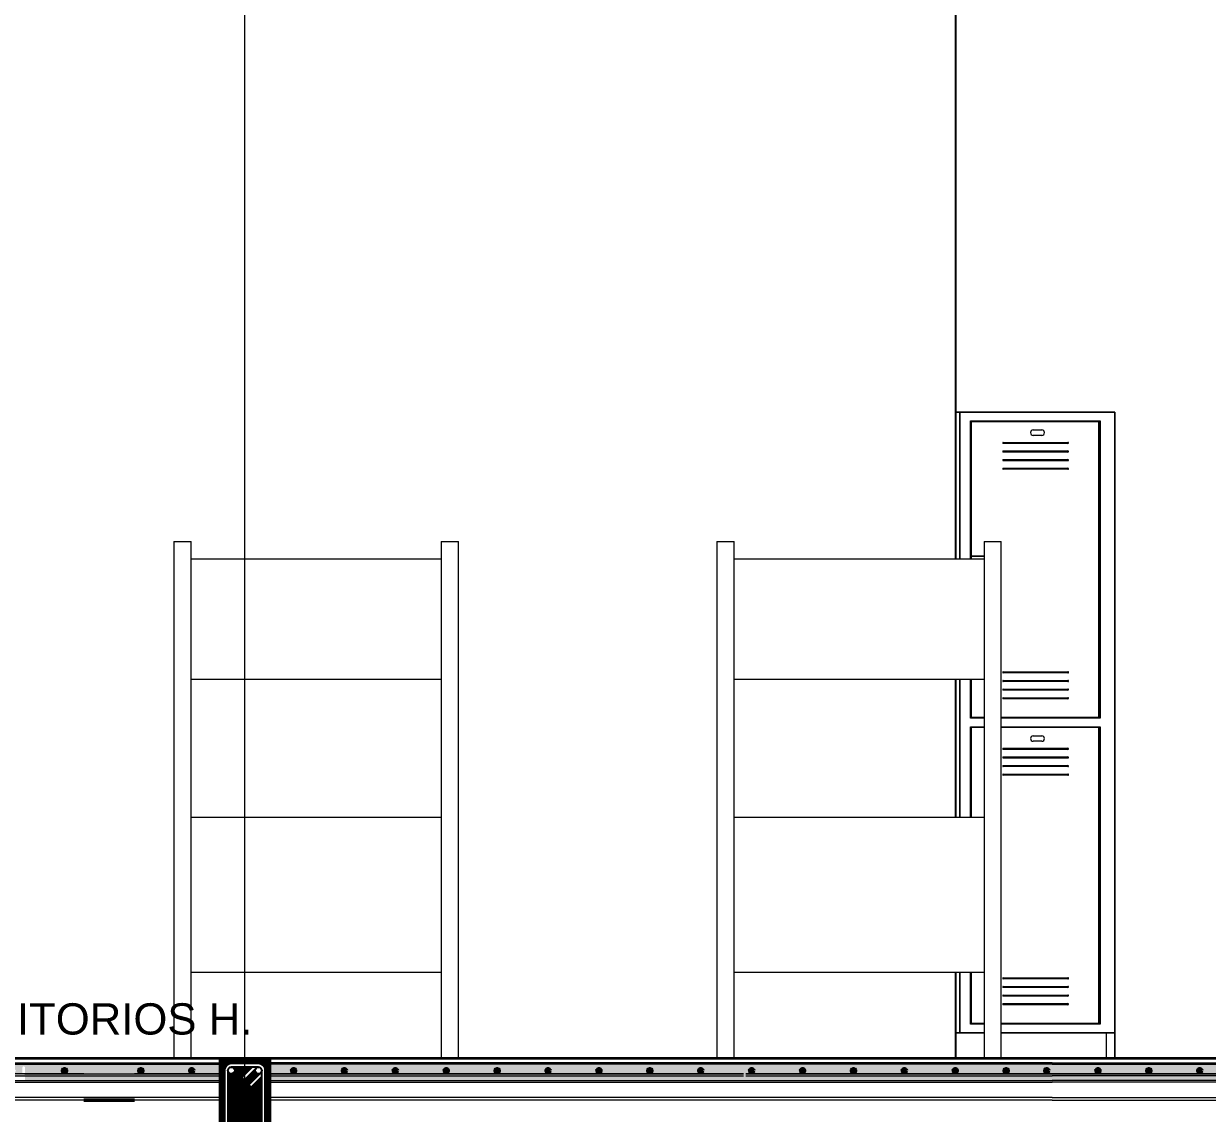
# Model space of a CAD drawing. Header units: inches. Extents: x -6 to 158, y 10 to 161.
# Drawn here: x 22.617 to 26.105, y 35.101 to 38.313 of the extents above; entities that cross this region are included whole.
import ezdxf

# ---------------------------------------------------------------- set-up
doc = ezdxf.new("R2010")
doc.units = ezdxf.units.IN
doc.header["$MEASUREMENT"] = 0
doc.linetypes.add('DASHED2', pattern=[9.525, 6.35, -3.175])
doc.linetypes.add('Grid Line', pattern=[22.225, 12.7, -3.175, 3.175, -3.175])
for name, color, linetype in [('10 HATCH 2', 9, 'Continuous'), ('3', 3, 'Continuous'), ('4', 4, 'Continuous'), ('5', 5, 'Continuous'), ('8', 4, 'Continuous'), ('Proy', 1, 'DASHED2'), ('TEXTO', 2, 'Continuous'), ('Texturas', 1, 'Continuous')]:
    doc.layers.add(name, color=color, linetype=linetype)
for name, color, linetype, lineweight in [('A-DETL', 90, 'Continuous', 9), ('A-DETL-THIN', 151, 'Continuous', 18), ('A-FLOR', 5, 'Continuous', 9), ('A-WALL', 5, 'Continuous', 9), ('I-FURN', 2, 'Continuous', 9), ('Q-SPCQ', 1, 'Continuous', 9), ('S-GRID', 1, 'Continuous', 9)]:
    doc.layers.add(name, color=color, linetype=linetype, lineweight=lineweight)
doc.styles.add('style1', font='micross.ttf')
pattern_1 = [(135, (0, 0), (-0.00224506403027, -0.00224506403027), [])]
pattern_2 = [(37.5, (21.53699, 27.236105), (-0.000406733, 0.012431279), [0.000335, -0.009471, 0.000335, -0.010632, -0.010484]), (37.5, (21.53699, 27.236105), (-0.000406733, 0.012431279), [-0.020774, 0.000335, -0.010149]), (7.5, (21.53699, 27.236105), (0.011418176, 0.018207136), [0.000335, -0.004955, 0.000335, -0.008503, -0.003387]), (7.5, (21.53699, 27.236105), (0.011418176, 0.018207136), [-0.014129, 0.000335, -0.003052]), (327.5, (21.529055, 27.236105), (0.020091206, 3.676e-05), [0.000335, -0.002891, 0.000335, -0.011278, -0.015161]), (327.5, (21.529055, 27.236105), (0.020091206, 3.676e-05), [-0.014839, 0.000335, -0.014826]), (317.5, (21.529055, 27.236105), (0.019394415, 0.00566181), [0.000335, -0.001278, 0.000335, -0.007278, -0.00871]), (317.5, (21.529055, 27.236105), (0.019394415, 0.00566181), [-0.009226, 0.000335, -0.008374])]

# ---------------------------------------------------------------- blocks, each defined once
blk = doc.blocks.new('Bunk_Bed_2795 - Bunk_Bed_2795-998131-Section 1')
at = {"layer": 'I-FURN', "color": 251}
for p, q in [((-9688.5, 4524), (-9637.7, 4524)), ((-9688.5, 4524), (-9688.5, 3000)), ((-9637.7, 3000), (-9637.7, 4524)), ((-8901.1, 4524), (-8850.3, 4524)), ((-8901.1, 4524), (-8901.1, 3000)), ((-8850.3, 3000), (-8850.3, 4524)), ((-9637.7, 4473.2), (-8901.1, 4473.2)), ((-8901.1, 4117.6), (-9637.7, 4117.6)), ((-9637.7, 3711.2), (-8901.1, 3711.2)), ((-8901.1, 3254), (-9637.7, 3254))]:
    blk.add_line(p, q, dxfattribs=at)
blk = doc.blocks.new('Heavy_Duty_Plastic_Lockers-Salsbury_Industries-18_42000_Series-3_Wide_Units _1_ - 18-42368-1009801-Section 1')
at = {"layer": 'Q-SPCQ', "color": 251}
for p, q in [((-8984.4, 4905), (-8515.8, 4905)), ((-8973, 4905), (-8984.4, 4905)), ((-8973, 4905), (-8973, 4473.2)), ((-8973, 4473.2), (-8973, 4905)), ((-8515.8, 4905), (-8973, 4905)), ((-8973, 4905), (-8973, 4473.2)), ((-8515.8, 4905), (-8515.8, 3076.2)), ((-8515.8, 3076.2), (-8515.8, 4905)), ((-8941.2, 4473.2), (-8941.2, 4879.6)), ((-8941.2, 4879.6), (-8558.6, 4879.6)), ((-8939.6, 4473.2), (-8939.6, 4878)), ((-8939.6, 4878), (-8558.6, 4878)), ((-8563.4, 4878), (-8939.6, 4878)), ((-8939.6, 4878), (-8939.6, 4473.2)), ((-8756.3, 4852.6), (-8730.9, 4852.6)), ((-8563.4, 4878), (-8563.4, 4004.9)), ((-8563.4, 4004.9), (-8563.4, 4878)), ((-8558.6, 4879.6), (-8558.6, 4003.3)), ((-8558.6, 4878), (-8558.6, 4004.9)), ((-8844.4, 4816.1), (-8653.9, 4816.1)), ((-8844.4, 4816.1), (-8653.9, 4816.1)), ((-8730.9, 4836.7), (-8756.3, 4836.7)), ((-8653.9, 4812.9), (-8844.4, 4812.9)), ((-8653.9, 4812.9), (-8844.4, 4812.9)), ((-8844.4, 4790.7), (-8653.9, 4790.7)), ((-8844.4, 4790.7), (-8653.9, 4790.7)), ((-8653.9, 4787.5), (-8844.4, 4787.5)), ((-8653.9, 4787.5), (-8844.4, 4787.5)), ((-8844.4, 4765.3), (-8653.9, 4765.3)), ((-8844.4, 4765.3), (-8653.9, 4765.3)), ((-8653.9, 4762.1), (-8844.4, 4762.1)), ((-8653.9, 4762.1), (-8844.4, 4762.1)), ((-8844.4, 4739.9), (-8653.9, 4739.9)), ((-8844.4, 4739.9), (-8653.9, 4739.9)), ((-8653.9, 4736.7), (-8844.4, 4736.7)), ((-8653.9, 4736.7), (-8844.4, 4736.7)), ((-8938.8, 4479.9), (-8938.8, 4481.7)), ((-8938.8, 4481.7), (-8901.1, 4481.7)), ((-8938.8, 4473.2), (-8938.8, 4481.1)), ((-8938.8, 4481.1), (-8901.1, 4481.1)), ((-8938.8, 4476.5), (-8938.8, 4479.9)), ((-8938.8, 4473.2), (-8938.8, 4476.5)), ((-8973, 4117.6), (-8973, 3711.2)), ((-8973, 3711.2), (-8973, 4117.6)), ((-8973, 4117.6), (-8973, 3711.2)), ((-8941.2, 4003.3), (-8941.2, 4117.6)), ((-8939.6, 4004.9), (-8939.6, 4117.6)), ((-8939.6, 4117.6), (-8939.6, 4004.9)), ((-8844.4, 4139.8), (-8653.9, 4139.8)), ((-8844.4, 4139.8), (-8653.9, 4139.8)), ((-8653.9, 4136.6), (-8844.4, 4136.6)), ((-8653.9, 4136.6), (-8844.4, 4136.6)), ((-8844.4, 4114.4), (-8653.9, 4114.4)), ((-8844.4, 4114.4), (-8653.9, 4114.4)), ((-8653.9, 4111.2), (-8844.4, 4111.2)), ((-8653.9, 4111.2), (-8844.4, 4111.2)), ((-8844.4, 4089), (-8653.9, 4089)), ((-8844.4, 4089), (-8653.9, 4089)), ((-8653.9, 4085.8), (-8844.4, 4085.8)), ((-8653.9, 4085.8), (-8844.4, 4085.8)), ((-8844.4, 4063.6), (-8653.9, 4063.6)), ((-8844.4, 4063.6), (-8653.9, 4063.6)), ((-8653.9, 4060.4), (-8844.4, 4060.4)), ((-8653.9, 4060.4), (-8844.4, 4060.4)), ((-8901.1, 4003.3), (-8941.2, 4003.3)), ((-8941.2, 3711.2), (-8941.2, 3977.9)), ((-8941.2, 3977.9), (-8901.1, 3977.9)), ((-8901.1, 4004.9), (-8939.6, 4004.9)), ((-8939.6, 4004.9), (-8901.1, 4004.9)), ((-8558.6, 4004.9), (-8850.3, 4004.9)), ((-8850.3, 4004.9), (-8563.4, 4004.9)), ((-8558.6, 4003.3), (-8850.3, 4003.3)), ((-8850.3, 3977.9), (-8558.6, 3977.9)), ((-8558.6, 3977.9), (-8558.6, 3101.6)), ((-8939.6, 3711.2), (-8939.6, 3976.3)), ((-8939.6, 3976.3), (-8901.1, 3976.3)), ((-8901.1, 3976.3), (-8939.6, 3976.3)), ((-8939.6, 3976.3), (-8939.6, 3711.2)), ((-8850.3, 3976.3), (-8558.6, 3976.3)), ((-8563.4, 3976.3), (-8850.3, 3976.3)), ((-8756.3, 3950.9), (-8730.9, 3950.9)), ((-8563.4, 3976.3), (-8563.4, 3103.2)), ((-8563.4, 3103.2), (-8563.4, 3976.3)), ((-8558.6, 3976.3), (-8558.6, 3103.2)), ((-8844.4, 3914.4), (-8653.9, 3914.4)), ((-8844.4, 3914.4), (-8653.9, 3914.4)), ((-8653.9, 3911.2), (-8844.4, 3911.2)), ((-8653.9, 3911.2), (-8844.4, 3911.2)), ((-8730.9, 3935), (-8756.3, 3935)), ((-8844.4, 3889), (-8653.9, 3889)), ((-8844.4, 3889), (-8653.9, 3889)), ((-8653.9, 3885.8), (-8844.4, 3885.8)), ((-8653.9, 3885.8), (-8844.4, 3885.8)), ((-8844.4, 3863.6), (-8653.9, 3863.6)), ((-8844.4, 3863.6), (-8653.9, 3863.6)), ((-8653.9, 3860.4), (-8844.4, 3860.4)), ((-8653.9, 3860.4), (-8844.4, 3860.4)), ((-8844.4, 3838.2), (-8653.9, 3838.2)), ((-8844.4, 3838.2), (-8653.9, 3838.2)), ((-8653.9, 3835), (-8844.4, 3835)), ((-8653.9, 3835), (-8844.4, 3835)), ((-8973, 3254), (-8973, 3076.2)), ((-8973, 3076.2), (-8973, 3254)), ((-8973, 3254), (-8973, 3076.2)), ((-8941.2, 3101.6), (-8941.2, 3254)), ((-8939.6, 3103.2), (-8939.6, 3254)), ((-8939.6, 3254), (-8939.6, 3103.2)), ((-8844.4, 3238.1), (-8653.9, 3238.1)), ((-8844.4, 3238.1), (-8653.9, 3238.1)), ((-8653.9, 3234.9), (-8844.4, 3234.9)), ((-8653.9, 3234.9), (-8844.4, 3234.9)), ((-8844.4, 3212.7), (-8653.9, 3212.7)), ((-8844.4, 3212.7), (-8653.9, 3212.7)), ((-8653.9, 3209.5), (-8844.4, 3209.5)), ((-8653.9, 3209.5), (-8844.4, 3209.5)), ((-8844.4, 3187.3), (-8653.9, 3187.3)), ((-8844.4, 3187.3), (-8653.9, 3187.3)), ((-8653.9, 3184.1), (-8844.4, 3184.1)), ((-8653.9, 3184.1), (-8844.4, 3184.1)), ((-8844.4, 3161.9), (-8653.9, 3161.9)), ((-8844.4, 3161.9), (-8653.9, 3161.9)), ((-8653.9, 3158.7), (-8844.4, 3158.7)), ((-8653.9, 3158.7), (-8844.4, 3158.7)), ((-8901.1, 3076.2), (-8984.4, 3076.2)), ((-8984.4, 3076.2), (-8973, 3076.2)), ((-8973, 3076.2), (-8901.1, 3076.2)), ((-8901.1, 3101.6), (-8941.2, 3101.6)), ((-8901.1, 3103.2), (-8939.6, 3103.2)), ((-8939.6, 3103.2), (-8901.1, 3103.2)), ((-8558.6, 3103.2), (-8850.3, 3103.2)), ((-8850.3, 3103.2), (-8563.4, 3103.2)), ((-8558.6, 3101.6), (-8850.3, 3101.6)), ((-8515.8, 3076.2), (-8850.3, 3076.2)), ((-8850.3, 3076.2), (-8515.8, 3076.2)), ((-8541.2, 3076.2), (-8541.2, 3000)), ((-8515.8, 3076.2), (-8515.8, 3000)), ((-8515.8, 3000), (-8515.8, 3076.2))]:
    blk.add_line(p, q, dxfattribs=at)
for centre, radius, start, end in [((-8756.3, 4844.7), 7.94, 90, 270), ((-8730.9, 4844.7), 7.94, 270, 90), ((-8844.4, 4814.5), 1.59, 90, 270), ((-8844.4, 4814.5), 1.59, 90, 270), ((-8653.9, 4814.5), 1.59, 270, 90), ((-8653.9, 4814.5), 1.59, 270, 90), ((-8844.4, 4789.1), 1.59, 90, 270), ((-8844.4, 4789.1), 1.59, 90, 270), ((-8653.9, 4789.1), 1.59, 270, 90), ((-8653.9, 4789.1), 1.59, 270, 90), ((-8844.4, 4763.7), 1.59, 90, 270), ((-8844.4, 4763.7), 1.59, 90, 270), ((-8653.9, 4763.7), 1.59, 270, 90), ((-8653.9, 4763.7), 1.59, 270, 90), ((-8844.4, 4738.3), 1.59, 90, 270), ((-8844.4, 4738.3), 1.59, 90, 270), ((-8653.9, 4738.3), 1.59, 270, 90), ((-8653.9, 4738.3), 1.59, 270, 90), ((-8844.4, 4138.2), 1.59, 90, 270), ((-8844.4, 4138.2), 1.59, 90, 270), ((-8653.9, 4138.2), 1.59, 270, 90), ((-8653.9, 4138.2), 1.59, 270, 90), ((-8844.4, 4112.8), 1.59, 90, 270), ((-8844.4, 4112.8), 1.59, 90, 270), ((-8844.4, 4087.4), 1.59, 90, 270), ((-8844.4, 4087.4), 1.59, 90, 270), ((-8653.9, 4112.8), 1.59, 270, 90), ((-8653.9, 4112.8), 1.59, 270, 90), ((-8653.9, 4087.4), 1.59, 270, 90), ((-8653.9, 4087.4), 1.59, 270, 90), ((-8844.4, 4062), 1.59, 90, 270), ((-8844.4, 4062), 1.59, 90, 270), ((-8653.9, 4062), 1.59, 270, 90), ((-8653.9, 4062), 1.59, 270, 90), ((-8756.3, 3943), 7.94, 90, 270), ((-8730.9, 3943), 7.94, 270, 90), ((-8844.4, 3912.8), 1.59, 90, 270), ((-8844.4, 3912.8), 1.59, 90, 270), ((-8653.9, 3912.8), 1.59, 270, 90), ((-8653.9, 3912.8), 1.59, 270, 90), ((-8844.4, 3887.4), 1.59, 90, 270), ((-8844.4, 3887.4), 1.59, 90, 270), ((-8653.9, 3887.4), 1.59, 270, 90), ((-8653.9, 3887.4), 1.59, 270, 90), ((-8844.4, 3862), 1.59, 90, 270), ((-8844.4, 3862), 1.59, 90, 270), ((-8844.4, 3836.6), 1.59, 90, 270), ((-8844.4, 3836.6), 1.59, 90, 270), ((-8653.9, 3862), 1.59, 270, 90), ((-8653.9, 3862), 1.59, 270, 90), ((-8653.9, 3836.6), 1.59, 270, 90), ((-8653.9, 3836.6), 1.59, 270, 90), ((-8844.4, 3236.5), 1.59, 90, 270), ((-8844.4, 3236.5), 1.59, 90, 270), ((-8844.4, 3211.1), 1.59, 90, 270), ((-8844.4, 3211.1), 1.59, 90, 270), ((-8653.9, 3236.5), 1.59, 270, 90), ((-8653.9, 3236.5), 1.59, 270, 90), ((-8653.9, 3211.1), 1.59, 270, 90), ((-8653.9, 3211.1), 1.59, 270, 90), ((-8844.4, 3185.7), 1.59, 90, 270), ((-8844.4, 3185.7), 1.59, 90, 270), ((-8653.9, 3185.7), 1.59, 270, 90), ((-8653.9, 3185.7), 1.59, 270, 90), ((-8844.4, 3160.3), 1.59, 90, 270), ((-8844.4, 3160.3), 1.59, 90, 270), ((-8653.9, 3160.3), 1.59, 270, 90), ((-8653.9, 3160.3), 1.59, 270, 90)]:
    blk.add_arc(centre, radius, start, end, dxfattribs=at)
blk = doc.blocks.new('vcc')
at = {"layer": 'Texturas'}
h = blk.add_hatch(dxfattribs=at)
h.set_pattern_fill('ANSI31', color=253, scale=0.001, angle=90)
h.set_pattern_definition(pattern_1)
h.paths.add_polyline_path([(26746.7064, 3376.2823), (26746.8564, 3376.2823), (26746.8564, 3376.6823), (26746.7064, 3376.6823)])
h.paths.add_polyline_path([(26746.7414, 3376.6673), (26746.8214, 3376.6673, -0.414214), (26746.8414, 3376.6473), (26746.8414, 3376.3173, -0.414214), (26746.8214, 3376.2973), (26746.7414, 3376.2973, -0.414214), (26746.7214, 3376.3173), (26746.7214, 3376.6473, -0.414214)], flags=16)
h.paths.add_polyline_path([(26746.7414, 3376.6573), (26746.8214, 3376.6573, -0.414214), (26746.8314, 3376.6473), (26746.8314, 3376.3173, -0.414214), (26746.8214, 3376.3073), (26746.7414, 3376.3073, -0.414214), (26746.7314, 3376.3173), (26746.7314, 3376.6473, -0.414214)], flags=0)
h = blk.add_hatch(dxfattribs=at)
h.set_pattern_fill('ANSI31', color=253, scale=0.001, angle=90, style=0)
h.set_pattern_definition(pattern_1)
h.paths.add_polyline_path([(26746.7314, 3376.3173, -1), (26746.7514, 3376.3173, -0.414214), (26746.7414, 3376.3073), (26746.8214, 3376.3073, -0.414214), (26746.8114, 3376.3173, -1), (26746.8314, 3376.3173), (26746.8314, 3376.6291), (26746.8002, 3376.5978), (26746.7932, 3376.6049), (26746.8285, 3376.6403, -0.668179), (26746.8114, 3376.6473, -0.198912), (26746.8144, 3376.6544), (26746.779, 3376.6191), (26746.7719, 3376.6261), (26746.8032, 3376.6573), (26746.7414, 3376.6573, -0.414214), (26746.7514, 3376.6473, -1), (26746.7314, 3376.6473)])
at = {"layer": '3'}
for p, q in [((26746.8032, 3376.6573), (26746.7719, 3376.6261)), ((26746.8144, 3376.6544), (26746.779, 3376.6191)), ((26746.779, 3376.6191), (26746.7719, 3376.6261)), ((26746.8285, 3376.6403), (26746.7932, 3376.6049)), ((26746.8314, 3376.6291), (26746.8002, 3376.5978)), ((26746.7932, 3376.6049), (26746.8002, 3376.5978))]:
    blk.add_line(p, q, dxfattribs=at)
blk.add_lwpolyline([(26746.8414, 3376.3173), (26746.8414, 3376.6473, 0.414214), (26746.8214, 3376.6673), (26746.7414, 3376.6673, 0.414214), (26746.7214, 3376.6473), (26746.7214, 3376.3173, 0.414214), (26746.7414, 3376.2973), (26746.8214, 3376.2973)], format="xyb", dxfattribs=at)
for points in [[(26746.7314, 3376.6473), (26746.7314, 3376.3173)], [(26746.8214, 3376.6573), (26746.7414, 3376.6573)], [(26746.8314, 3376.3173), (26746.8314, 3376.6473)], [(26746.7414, 3376.3073), (26746.8214, 3376.3073)]]:
    blk.add_lwpolyline(points, dxfattribs=at)
blk.add_arc((26746.8214, 3376.3173), 0.02, 270, 0, dxfattribs=at)
at = {"layer": '4'}
for centre in [(26746.7414, 3376.6473), (26746.8214, 3376.6473), (26746.7414, 3376.3173), (26746.8214, 3376.3173)]:
    blk.add_circle(centre, 0.01, dxfattribs=at)
at = {"layer": '5'}
blk.add_lwpolyline([(26746.7064, 3376.2823), (26746.8564, 3376.2823), (26746.8564, 3376.6823), (26746.7064, 3376.6823)], close=True, dxfattribs=at)

msp = doc.modelspace()

# ---------------------------------------------------------------- hatches: boundary and pattern name
at = {"layer": '10 HATCH 2'}
h = msp.add_hatch(dxfattribs=at)
h.set_pattern_fill('FP1_1', color=251, scale=0.001, style=0, pattern_type=2)
h.set_pattern_definition(pattern_2)
h.paths.add_polyline_path([(21.6874, 35.2205), (21.6858, 35.2207), (21.6844, 35.2213), (21.6831, 35.2223), (21.6822, 35.2235), (21.6816, 35.225), (21.6814, 35.2265), (21.6816, 35.2281), (21.6822, 35.2295), (21.6831, 35.2308), (21.6844, 35.2317), (21.6858, 35.2323), (21.6874, 35.2325), (21.6889, 35.2323), (21.6904, 35.2317), (21.6916, 35.2308), (21.6926, 35.2295), (21.6932, 35.2281), (21.6934, 35.2265), (21.6932, 35.225), (21.6926, 35.2235), (21.6916, 35.2223), (21.6904, 35.2213), (21.6889, 35.2207)], flags=16)
h.paths.add_polyline_path([(22.2874, 35.2205), (22.2858, 35.2207), (22.2844, 35.2213), (22.2831, 35.2223), (22.2822, 35.2235), (22.2816, 35.225), (22.2814, 35.2265), (22.2816, 35.2281), (22.2822, 35.2295), (22.2831, 35.2308), (22.2844, 35.2317), (22.2858, 35.2323), (22.2874, 35.2325), (22.2889, 35.2323), (22.2904, 35.2317), (22.2916, 35.2308), (22.2926, 35.2295), (22.2932, 35.2281), (22.2934, 35.2265), (22.2932, 35.225), (22.2926, 35.2235), (22.2916, 35.2223), (22.2904, 35.2213), (22.2889, 35.2207)], flags=16)
h.paths.add_polyline_path([(22.4374, 35.2205), (22.4358, 35.2207), (22.4344, 35.2213), (22.4331, 35.2223), (22.4322, 35.2235), (22.4316, 35.225), (22.4314, 35.2265), (22.4316, 35.2281), (22.4322, 35.2295), (22.4331, 35.2308), (22.4344, 35.2317), (22.4358, 35.2323), (22.4374, 35.2325), (22.4389, 35.2323), (22.4404, 35.2317), (22.4416, 35.2308), (22.4426, 35.2295), (22.4432, 35.2281), (22.4434, 35.2265), (22.4432, 35.225), (22.4426, 35.2235), (22.4416, 35.2223), (22.4404, 35.2213), (22.4389, 35.2207)], flags=16)
h.paths.add_polyline_path([(22.5874, 35.2205), (22.5858, 35.2207), (22.5844, 35.2213), (22.5831, 35.2223), (22.5822, 35.2235), (22.5816, 35.225), (22.5814, 35.2265), (22.5816, 35.2281), (22.5822, 35.2295), (22.5831, 35.2308), (22.5844, 35.2317), (22.5858, 35.2323), (22.5874, 35.2325), (22.5889, 35.2323), (22.5904, 35.2317), (22.5916, 35.2308), (22.5926, 35.2295), (22.5932, 35.2281), (22.5934, 35.2265), (22.5932, 35.225), (22.5926, 35.2235), (22.5916, 35.2223), (22.5904, 35.2213), (22.5889, 35.2207)], flags=16)
h.paths.add_polyline_path([(21.9874, 35.2205), (21.9858, 35.2207), (21.9844, 35.2213), (21.9831, 35.2223), (21.9822, 35.2235), (21.9816, 35.225), (21.9814, 35.2265), (21.9816, 35.2281), (21.9822, 35.2295), (21.9831, 35.2308), (21.9844, 35.2317), (21.9858, 35.2323), (21.9874, 35.2325), (21.9889, 35.2323), (21.9904, 35.2317), (21.9916, 35.2308), (21.9926, 35.2295), (21.9932, 35.2281), (21.9934, 35.2265), (21.9932, 35.225), (21.9926, 35.2235), (21.9916, 35.2223), (21.9904, 35.2213), (21.9889, 35.2207)], flags=16)
h.paths.add_polyline_path([(21.8374, 35.2205), (21.8358, 35.2207), (21.8344, 35.2213), (21.8331, 35.2223), (21.8322, 35.2235), (21.8316, 35.225), (21.8314, 35.2265), (21.8316, 35.2281), (21.8322, 35.2295), (21.8331, 35.2308), (21.8344, 35.2317), (21.8358, 35.2323), (21.8374, 35.2325), (21.8389, 35.2323), (21.8404, 35.2317), (21.8416, 35.2308), (21.8426, 35.2295), (21.8432, 35.2281), (21.8434, 35.2265), (21.8432, 35.225), (21.8426, 35.2235), (21.8416, 35.2223), (21.8404, 35.2213), (21.8389, 35.2207)], flags=16)
h.paths.add_polyline_path([(22.1374, 35.2205), (22.1358, 35.2207), (22.1344, 35.2213), (22.1331, 35.2223), (22.1322, 35.2235), (22.1316, 35.225), (22.1314, 35.2265), (22.1316, 35.2281), (22.1322, 35.2295), (22.1331, 35.2308), (22.1344, 35.2317), (22.1358, 35.2323), (22.1374, 35.2325), (22.1389, 35.2323), (22.1404, 35.2317), (22.1416, 35.2308), (22.1426, 35.2295), (22.1432, 35.2281), (22.1434, 35.2265), (22.1432, 35.225), (22.1426, 35.2235), (22.1416, 35.2223), (22.1404, 35.2213), (22.1389, 35.2207)], flags=16)
h.paths.add_polyline_path([(22.7374, 35.2205), (22.7358, 35.2207), (22.7344, 35.2213), (22.7331, 35.2223), (22.7322, 35.2235), (22.7316, 35.225), (22.7314, 35.2265), (22.7316, 35.2281), (22.7322, 35.2295), (22.7331, 35.2308), (22.7344, 35.2317), (22.7358, 35.2323), (22.7374, 35.2325), (22.7389, 35.2323), (22.7404, 35.2317), (22.7419, 35.2304), (22.7426, 35.2295), (22.7432, 35.2281), (22.7434, 35.2265), (22.7432, 35.225), (22.7423, 35.2232), (22.7416, 35.2223), (22.7404, 35.2213), (22.7389, 35.2207)], flags=16)
h.paths.add_polyline_path([(21.5374, 35.2205), (21.5358, 35.2207), (21.5344, 35.2213), (21.5331, 35.2223), (21.5322, 35.2235), (21.5316, 35.225), (21.5314, 35.2265), (21.5316, 35.2281), (21.5322, 35.2295), (21.5331, 35.2308), (21.5344, 35.2317), (21.5358, 35.2323), (21.5374, 35.2325), (21.5389, 35.2323), (21.5404, 35.2317), (21.5416, 35.2308), (21.5426, 35.2295), (21.5432, 35.2281), (21.5434, 35.2265), (21.5432, 35.225), (21.5424, 35.2232), (21.5416, 35.2223), (21.5404, 35.2213), (21.5389, 35.2207)], flags=16)
h.paths.add_polyline_path([(21.979, 35.2475), (21.979, 35.2175), (22.6136, 35.2175), (22.6136, 35.2365), (22.6137, 35.2374), (22.6141, 35.2383), (22.6146, 35.239), (22.6153, 35.2395), (22.6162, 35.2399), (22.6171, 35.24), (22.618, 35.2399), (22.6188, 35.2395), (22.6196, 35.239), (22.6201, 35.2383), (22.6205, 35.2374), (22.6206, 35.2365), (22.6206, 35.2175), (22.9526, 35.2175), (22.9526, 35.2475)])
h.paths.add_polyline_path([(21.844, 35.2175), (21.844, 35.2475), (19.844, 35.2475), (19.844, 35.2175), (21.6636, 35.2175), (21.6636, 35.2365), (21.6637, 35.2374), (21.6641, 35.2383), (21.6646, 35.239), (21.6653, 35.2395), (21.6662, 35.2399), (21.6671, 35.24), (21.668, 35.2399), (21.6688, 35.2395), (21.6696, 35.239), (21.6701, 35.2383), (21.6705, 35.2374), (21.6706, 35.2365), (21.6706, 35.2175)])
h = msp.add_hatch(dxfattribs=at)
h.set_pattern_fill('FP1_1', color=251, scale=0.001, style=0, pattern_type=2)
h.set_pattern_definition(pattern_2)
h.paths.add_polyline_path([(23.344, 35.2477), (23.344, 35.1975), (25.6476, 35.1975), (25.6476, 35.2473)])
h.paths.add_polyline_path([(23.194, 35.1975), (23.194, 35.2477), (22.792, 35.2477), (22.8228, 35.2301), (22.818, 35.2311), (22.7412, 35.2311), (22.7419, 35.2304), (22.7426, 35.2295), (22.7432, 35.2281), (22.7434, 35.2265), (22.7432, 35.225), (22.7426, 35.2235), (22.7416, 35.2223), (22.7404, 35.2213), (22.7389, 35.2207), (22.7374, 35.2205), (22.7358, 35.2207), (22.7344, 35.2213), (22.7331, 35.2223), (22.7322, 35.2235), (22.7316, 35.225), (22.7314, 35.2265), (22.7316, 35.2281), (22.7322, 35.2295), (22.7331, 35.2308), (22.7336, 35.2311), (22.6206, 35.2311), (22.6206, 35.1975)])
h = msp.add_hatch(color=251, dxfattribs=at)
h.dxf.hatch_style = 1
h.paths.add_polyline_path([(22.7314, 35.2265, 1), (22.7434, 35.2265, 1)])
h = msp.add_hatch(color=251, dxfattribs=at)
h.dxf.hatch_style = 1
h.paths.add_polyline_path([(22.9564, 35.2265, 1), (22.9684, 35.2265, 1)])
h = msp.add_hatch(color=251, dxfattribs=at)
h.dxf.hatch_style = 1
h.paths.add_polyline_path([(23.1064, 35.2265, 1), (23.1184, 35.2265, 1)])
h = msp.add_hatch(color=251, dxfattribs=at)
h.dxf.hatch_style = 1
h.paths.add_polyline_path([(23.4064, 35.2265, 1), (23.4184, 35.2265, 1)])
h = msp.add_hatch(color=251, dxfattribs=at)
h.dxf.hatch_style = 1
h.paths.add_polyline_path([(23.5564, 35.2265, 1), (23.5684, 35.2265, 1)])
h = msp.add_hatch(color=251, dxfattribs=at)
h.dxf.hatch_style = 1
h.paths.add_polyline_path([(23.7064, 35.2265, 1), (23.7184, 35.2265, 1)])
h = msp.add_hatch(color=251, dxfattribs=at)
h.dxf.hatch_style = 1
h.paths.add_polyline_path([(23.8564, 35.2265, 1), (23.8684, 35.2265, 1)])
h = msp.add_hatch(color=251, dxfattribs=at)
h.dxf.hatch_style = 1
h.paths.add_polyline_path([(24.0064, 35.2265, 1), (24.0184, 35.2265, 1)])
h = msp.add_hatch(color=251, dxfattribs=at)
h.dxf.hatch_style = 1
h.paths.add_polyline_path([(24.1564, 35.2265, 1), (24.1684, 35.2265, 1)])
h = msp.add_hatch(color=251, dxfattribs=at)
h.dxf.hatch_style = 1
h.paths.add_polyline_path([(24.3064, 35.2265, 1), (24.3184, 35.2265, 1)])
h = msp.add_hatch(color=251, dxfattribs=at)
h.dxf.hatch_style = 1
h.paths.add_polyline_path([(24.4564, 35.2265, 1), (24.4684, 35.2265, 1)])
h = msp.add_hatch(color=251, dxfattribs=at)
h.dxf.hatch_style = 1
h.paths.add_polyline_path([(24.6064, 35.2265, 1), (24.6184, 35.2265, 1)])
h = msp.add_hatch(color=251, dxfattribs=at)
h.dxf.hatch_style = 1
h.paths.add_polyline_path([(24.7564, 35.2265, 1), (24.7684, 35.2265, 1)])
h = msp.add_hatch(color=251, dxfattribs=at)
h.dxf.hatch_style = 1
h.paths.add_polyline_path([(24.9064, 35.2265, 1), (24.9184, 35.2265, 1)])
h = msp.add_hatch(color=251, dxfattribs=at)
h.dxf.hatch_style = 1
h.paths.add_polyline_path([(25.0564, 35.2265, 1), (25.0684, 35.2265, 1)])
h = msp.add_hatch(color=251, dxfattribs=at)
h.dxf.hatch_style = 1
h.paths.add_polyline_path([(25.2064, 35.2265, 1), (25.2184, 35.2265, 1)])
h = msp.add_hatch(color=251, dxfattribs=at)
h.dxf.hatch_style = 1
h.paths.add_polyline_path([(25.3564, 35.2265, 1), (25.3684, 35.2265, 1)])
h = msp.add_hatch(color=251, dxfattribs=at)
h.dxf.hatch_style = 1
h.paths.add_polyline_path([(25.5064, 35.2265, 1), (25.5184, 35.2265, 1)])
h = msp.add_hatch(color=251, dxfattribs=at)
h.dxf.hatch_style = 1
h.paths.add_polyline_path([(25.6381, 35.2265, -1), (25.6261, 35.2265, -1)])
h = msp.add_hatch(dxfattribs=at)
h.set_pattern_fill('FP1_1', color=251, scale=0.001, style=0, pattern_type=2)
h.set_pattern_definition([(37.5, (-9.523826, 26.347021), (-0.000406733, 0.0124312788), [0.000335, -0.009471, 0.000335, -0.010632, -0.010484]), (37.5, (-9.523826, 26.347021), (-0.000406733, 0.0124312788), [-0.020774, 0.000335, -0.010149]), (7.5, (-9.523826, 26.34702), (0.011418176, 0.0182071356), [0.000335, -0.004955, 0.000335, -0.008503, -0.003387]), (7.5, (-9.523826, 26.34702), (0.011418176, 0.0182071356), [-0.014129, 0.000335, -0.003052]), (327.5, (-9.531761, 26.347021), (0.0200912058, 3.676e-05), [0.000335, -0.002891, 0.000335, -0.011278, -0.015161]), (327.5, (-9.531761, 26.347021), (0.0200912058, 3.676e-05), [-0.014839, 0.000335, -0.014826]), (317.5, (-9.531761, 26.34702), (0.019394415, 0.005661809), [0.000335, -0.001278, 0.000335, -0.007278, -0.00871]), (317.5, (-9.531761, 26.34702), (0.019394415, 0.005661809), [-0.009226, 0.000335, -0.008374])])
h.paths.add_polyline_path([(26.594, 35.1975), (26.594, 35.2475), (25.6476, 35.2473), (25.6476, 35.1975)])
h.paths.add_polyline_path([(28.5621, 35.2308), (28.5619, 35.2311), (28.5617, 35.2311)])
h.paths.add_polyline_path([(28.444, 35.1975), (28.444, 35.2477), (26.744, 35.2475), (26.744, 35.1975)])
h.paths.add_polyline_path([(28.594, 35.2311), (28.594, 35.1975), (28.6747, 35.1975), (28.6747, 35.2311)])
h.paths.add_polyline_path([(28.5539, 35.2311), (28.5534, 35.2304), (28.5541, 35.2311)])
h = msp.add_hatch(color=251, dxfattribs=at)
h.dxf.hatch_style = 1
h.paths.add_polyline_path([(25.7889, 35.2265, -1), (25.7769, 35.2265, -1)])
h = msp.add_hatch(color=251, dxfattribs=at)
h.dxf.hatch_style = 1
h.paths.add_polyline_path([(25.9389, 35.2265, -1), (25.9269, 35.2265, -1)])
h = msp.add_hatch(color=251, dxfattribs=at)
h.dxf.hatch_style = 1
h.paths.add_polyline_path([(26.0889, 35.2265, -1), (26.0769, 35.2265, -1)])
h = msp.add_hatch(color=251, dxfattribs=at)
h.paths.add_polyline_path([(21.994, 35.2175), (21.994, 35.2111), (22.794, 35.2111), (22.794, 35.2175)])
h.paths.add_polyline_path([(21.844, 35.2111), (21.844, 35.2175), (19.844, 35.2175), (19.844, 35.2111)])
h = msp.add_hatch(color=251, dxfattribs=at)
h.paths.add_polyline_path([(23.344, 35.2175), (23.344, 35.2111), (25.6476, 35.2111), (25.6476, 35.2175)])
h.paths.add_polyline_path([(23.194, 35.2111), (23.194, 35.2175), (22.7898, 35.2175), (22.7898, 35.2111)])
h = msp.add_hatch(color=251, dxfattribs=at)
h.paths.add_polyline_path([(26.594, 35.2111), (26.594, 35.2175), (25.6476, 35.2175), (25.6476, 35.2111)])
h.paths.add_polyline_path([(28.444, 35.2111), (28.444, 35.2175), (26.744, 35.2175), (26.744, 35.2111)])

# ---------------------------------------------------------------- linework, layer by layer
at = {"layer": '3'}
for p, q in [((25.364, 36.7357), (25.364, 39.6305)), ((25.364, 35.9737), (25.364, 36.3801)), ((25.364, 35.2625), (25.364, 35.5165))]:
    msp.add_line(p, q, dxfattribs=at)
at = {"layer": 'A-DETL'}
for p, q in [((22.794, 35.2175), (21.994, 35.2175)), ((21.994, 35.2111), (22.794, 35.2111)), ((21.994, 35.1975), (23.194, 35.1975)), ((22.6206, 35.2111), (23.194, 35.2111)), ((23.344, 35.2111), (24.7386, 35.2111)), ((23.344, 35.1975), (25.6476, 35.1975)), ((24.7456, 35.2111), (25.6476, 35.2111)), ((26.5497, 35.2111), (25.6476, 35.2111)), ((26.594, 35.1975), (25.6476, 35.1975)), ((21.994, 35.1925), (23.194, 35.1925)), ((23.344, 35.1925), (25.6476, 35.1925)), ((26.594, 35.1925), (25.6476, 35.1925)), ((23.194, 35.1475), (21.994, 35.1475)), ((23.194, 35.1396), (21.994, 35.1396)), ((25.6476, 35.1475), (23.344, 35.1475)), ((25.6476, 35.1396), (23.344, 35.1396)), ((25.6476, 35.1475), (26.594, 35.1475)), ((25.6476, 35.1396), (26.594, 35.1396))]:
    msp.add_line(p, q, dxfattribs=at)
at = {"layer": 'A-DETL', "lineweight": 50}
for centre in [(22.7374, 35.2265), (22.9624, 35.2265), (23.1124, 35.2265), (23.4124, 35.2265), (23.5624, 35.2265), (23.7124, 35.2265), (23.8624, 35.2265), (24.0124, 35.2265), (24.1624, 35.2265), (24.3124, 35.2265), (24.4624, 35.2265), (24.6124, 35.2265), (24.7624, 35.2265), (24.9124, 35.2265), (25.0624, 35.2265), (25.2124, 35.2265), (25.3624, 35.2265), (25.5124, 35.2265), (25.6321, 35.2265), (25.7829, 35.2265), (25.9329, 35.2265), (26.0829, 35.2265)]:
    msp.add_circle(centre, 0.006, dxfattribs=at)
at = {"layer": 'A-DETL-THIN'}
for p, q in [((22.794, 35.2175), (22.6206, 35.2175)), ((22.6206, 35.2175), (23.194, 35.2175)), ((23.194, 35.2175), (22.944, 35.2175)), ((24.7386, 35.2175), (23.344, 35.2175)), ((23.344, 35.2175), (24.7386, 35.2175)), ((25.6476, 35.2175), (24.7456, 35.2175)), ((24.7456, 35.2175), (25.6476, 35.2175)), ((25.6476, 35.2175), (26.5497, 35.2175)), ((26.5497, 35.2175), (25.6476, 35.2175))]:
    msp.add_line(p, q, dxfattribs=at)
for centre, start, end in [((22.7374, 35.2265), 0, 180), ((22.9624, 35.2265), 0, 180), ((23.1124, 35.2265), 0, 180), ((23.4124, 35.2265), 0, 180), ((23.5624, 35.2265), 0, 180), ((23.7124, 35.2265), 0, 180), ((23.8624, 35.2265), 0, 180), ((24.0124, 35.2265), 0, 180), ((24.3124, 35.2265), 0, 180), ((24.4624, 35.2265), 0, 180), ((24.6124, 35.2265), 0, 180), ((24.7624, 35.2265), 0, 180), ((24.9124, 35.2265), 0, 180), ((25.2124, 35.2265), 0, 180), ((25.3624, 35.2265), 0, 180), ((25.5124, 35.2265), 0, 180), ((25.6321, 35.2265), 0, 180), ((25.7829, 35.2265), 0, 180), ((25.9329, 35.2265), 0, 180), ((26.0829, 35.2265), 0, 180), ((22.7374, 35.2265), 180, 0), ((22.9624, 35.2265), 180, 0), ((23.1124, 35.2265), 180, 0), ((23.4124, 35.2265), 180, 0), ((23.7124, 35.2265), 180, 0), ((23.8624, 35.2265), 180, 0), ((24.0124, 35.2265), 180, 0), ((24.1624, 35.2265), 180, 0), ((24.3124, 35.2265), 180, 0), ((24.6124, 35.2265), 180, 0), ((24.7624, 35.2265), 180, 0), ((24.9124, 35.2265), 180, 0), ((25.0624, 35.2265), 180, 0), ((25.2124, 35.2265), 180, 0), ((25.5124, 35.2265), 180, 0), ((25.6321, 35.2265), 180, 0), ((25.7829, 35.2265), 180, 0), ((26.0829, 35.2265), 180, 0)]:
    msp.add_arc(centre, 0.006, start, end, dxfattribs=at)
at = {"layer": 'A-FLOR', "lineweight": 35}
for p, q in [((34.4583, 35.2625), (19.844, 35.2625)), ((21.994, 35.2475), (23.194, 35.2475)), ((25.6476, 35.2475), (23.344, 35.2475)), ((25.6476, 35.2475), (26.594, 35.2475))]:
    msp.add_line(p, q, dxfattribs=at)
at = {"layer": 'A-WALL', "lineweight": 50}
msp.add_line((22.944, 35.1396), (22.794, 35.1396), dxfattribs=at)
at = {"layer": 'Proy', "color": 253, "ltscale": 0.75}
msp.add_line((15.9505, 35.2625), (39.9337, 35.2625), dxfattribs=at)
at = {"layer": 'S-GRID', "color": 253, "linetype": 'Grid Line'}
msp.add_line((23.269, 32.2625), (23.269, 42.468), dxfattribs=at)

# ---------------------------------------------------------------- block references
at = {"layer": '8'}
msp.add_blockref('vcc', (-26723.5124, -3341.4198), dxfattribs=at)
at = {"layer": 'I-FURN', "xscale": 0.000999999999999, "yscale": 0.000999999999999, "zscale": 0.000999999999999}
for p in [(32.7484, 32.2625), (34.3484, 32.2625)]:
    msp.add_blockref('Bunk_Bed_2795 - Bunk_Bed_2795-998131-Section 1', p, dxfattribs=at)
at = {"layer": 'Q-SPCQ', "xscale": 0.000999999999999, "yscale": 0.000999999999999, "zscale": 0.000999999999999}
msp.add_blockref('Heavy_Duty_Plastic_Lockers-Salsbury_Industries-18_42000_Series-3_Wide_Units _1_ - 18-42368-1009801-Section 1', (34.3484, 32.2625), dxfattribs=at)

# ---------------------------------------------------------------- texts
at = {"layer": 'TEXTO', "style": 'style1'}
msp.add_text('DORMITORIOS H.', height=0.092111, dxfattribs=at).set_placement((22.2043, 35.3333))

doc.saveas('drawing.dxf')
